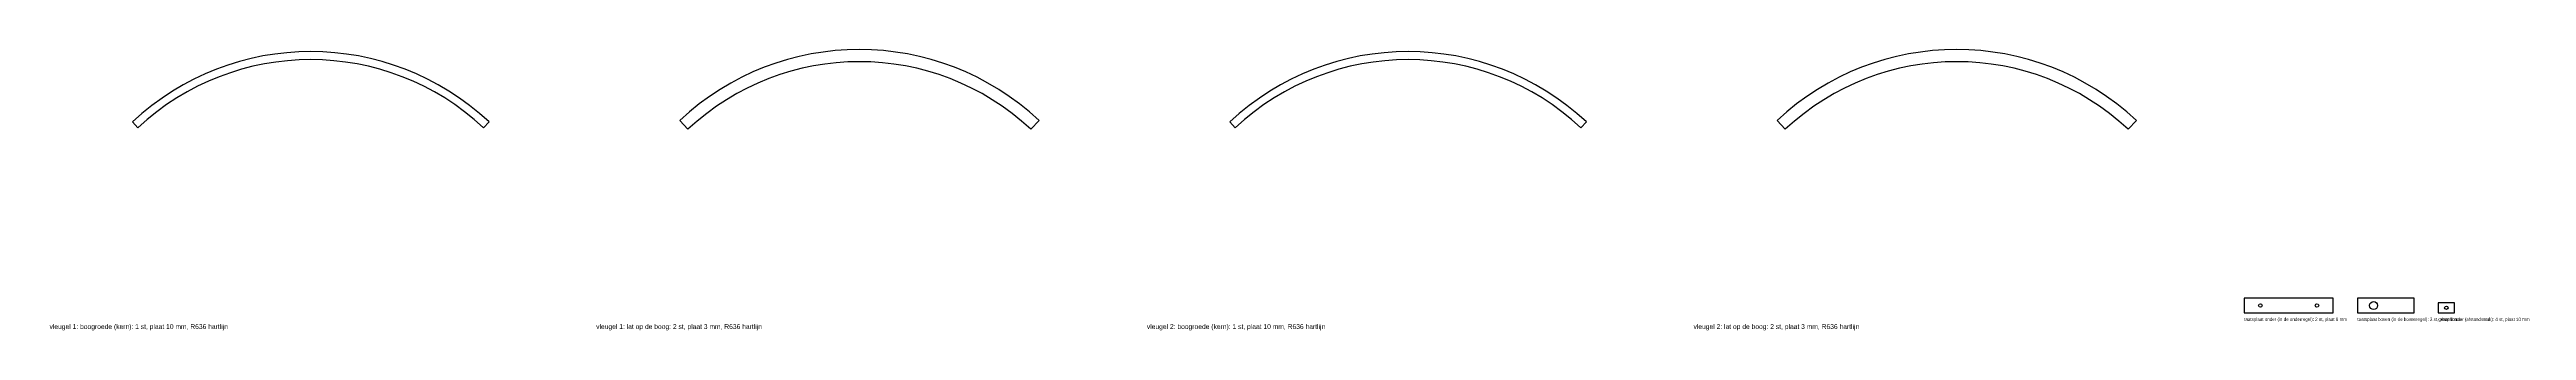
# Model space of a CAD drawing. Header units: millimetres. Extents: x 0 to 6126, y -44 to 651.
import ezdxf

# ---------------------------------------------------------------- set-up
doc = ezdxf.new("R2010")
doc.units = ezdxf.units.MM

msp = doc.modelspace()

# ---------------------------------------------------------------- linework, layer by layer
at = {"layer": 'GATEN'}
for centre, radius in [((5468, 18), 4.25), ((5608, 18), 4.25), ((5748, 18), 10), ((5928, 12.5), 4.25)]:
    msp.add_circle(centre, radius, dxfattribs=at)
at = {"layer": 'SNIJDEN'}
for p, q in [((218.6697, 457.4547), (205.0169, 472.0698)), ((1073.3303, 457.4547), (1086.9831, 472.0698)), ((1579.0828, 453.8009), (1558.6038, 475.7236)), ((2426.9172, 453.8009), (2447.3962, 475.7236)), ((2932.6697, 457.4547), (2919.0169, 472.0698)), ((3787.3303, 457.4547), (3800.9831, 472.0698)), ((4293.0828, 453.8009), (4272.6038, 475.7236)), ((5140.9172, 453.8009), (5161.3962, 475.7236)), ((5648, 36), (5428, 36)), ((5428, 36), (5428, 0)), ((5428, 0), (5648, 0)), ((5648, 0), (5648, 36)), ((5848, 36), (5708, 36)), ((5708, 36), (5708, 0)), ((5708, 0), (5848, 0)), ((5848, 0), (5848, 36)), ((5948, 25), (5908, 25)), ((5908, 25), (5908, 0)), ((5908, 0), (5948, 0)), ((5948, 0), (5948, 25))]:
    msp.add_line(p, q, dxfattribs=at)
for centre, radius in [((646, 0), 646), ((646, 0), 626), ((2003, 0), 651), ((2003, 0), 621), ((3360, 0), 646), ((3360, 0), 626), ((4717, 0), 651), ((4717, 0), 621)]:
    msp.add_arc(centre, radius, 46.95, 133.05, dxfattribs=at)

# ---------------------------------------------------------------- texts
at = {"layer": 'TEKST'}
for s, height, p in [('vleugel 1: boogroede (kern): 1 st, plaat 10 mm, R636 hartlijn', 12, (0, -40)), ('vleugel 1: lat op de boog: 2 st, plaat 3 mm, R636 hartlijn', 12, (1352, -40)), ('vleugel 2: boogroede (kern): 1 st, plaat 10 mm, R636 hartlijn', 12, (2714, -40)), ('vleugel 2: lat op de boog: 2 st, plaat 3 mm, R636 hartlijn', 12, (4066, -40)), ('taatsplaat onder (in de onderregel): 2 st, plaat 8 mm', 8, (5428, -20)), ('taatsplaat boven (in de bovenregel): 2 st, plaat 8 mm', 8, (5708, -20)), ('greephouder (afstandsstuk): 4 st, plaat 10 mm', 8, (5908, -20))]:
    msp.add_text(s, height=height, dxfattribs=at).set_placement(p)

doc.saveas('drawing.dxf')
